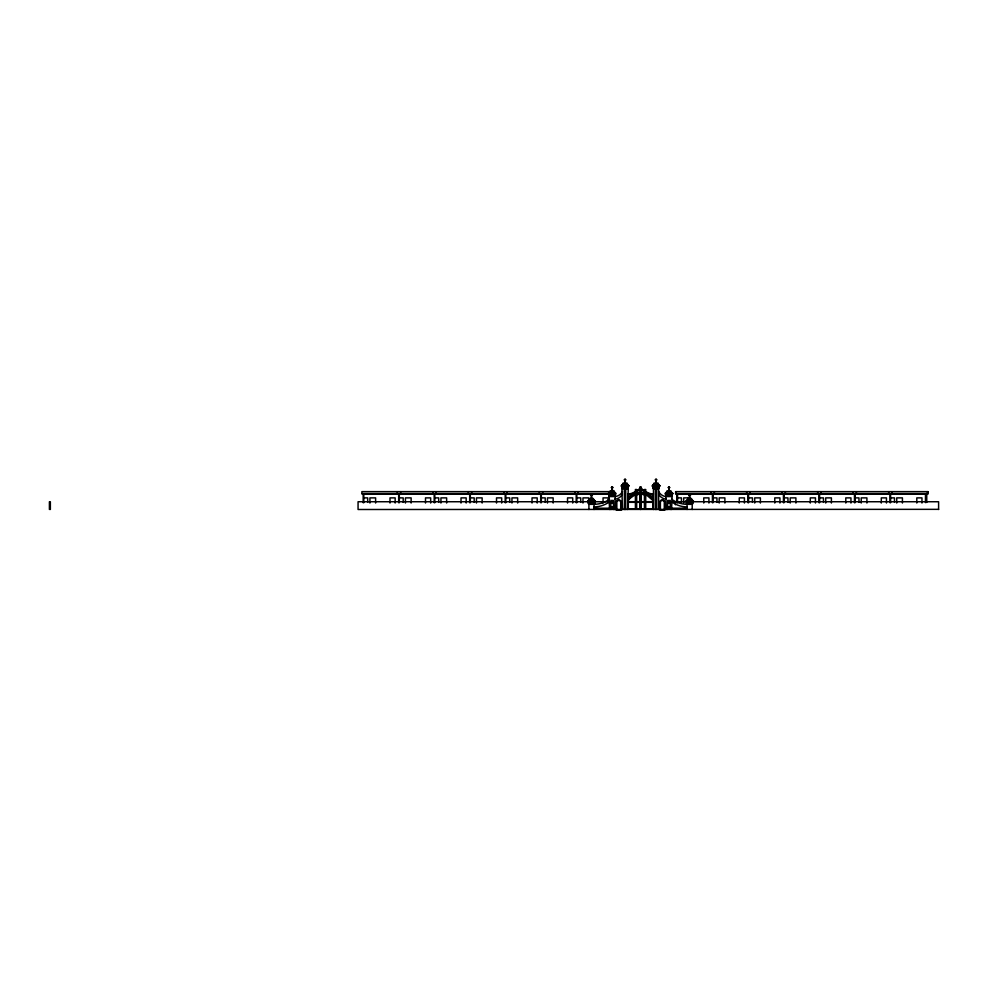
<?xml version="1.0" encoding="UTF-8"?>
<svg xmlns="http://www.w3.org/2000/svg" width="988" height="988" viewBox="0 0 988 988"><rect width="100%" height="100%" fill="white"/><g stroke="black" fill="none" stroke-linecap="round" stroke-linejoin="round"><path stroke-width="1.48" d="M636.68 492.567L637.124 490.752A3.952 3.952 0 0 0 639.779 489.282L639.915 492.11L636.68 492.567L636.68 490.777M627.639 500.138C633.419 491.246 647.696 491.246 653.463 500.138M588.268 501.101L588.91 499.805L594.072 499.805L594.714 501.101M594.714 503.682L594.072 504.325L588.91 504.325L588.268 503.04L594.714 503.04L594.714 503.682L588.268 503.682M608.917 493.358L609.571 492.061L614.734 492.061L615.376 493.358M621.835 485.602L622.477 484.318L627.639 484.318L628.294 485.602M609.571 509.499L608.917 495.297L615.376 495.297L614.734 509.499M627.639 509.499L628.294 487.541L621.835 487.541L622.477 509.499M652.821 485.602L653.463 484.318L658.638 484.318L659.28 485.602M658.638 488.838L659.28 487.541L652.821 487.541L653.463 488.838L658.638 488.838L658.638 509.499M665.739 493.358L666.381 492.061L671.544 492.061L672.186 493.358M671.544 509.499L672.186 495.297L665.739 495.297L666.381 509.499M686.388 501.101L687.043 499.805L692.205 499.805L692.847 501.101M692.205 504.325L692.847 503.04L686.388 503.04L687.043 504.325L692.205 504.325L692.205 509.499M624.749 479.155L625.367 479.155M655.736 479.155L656.365 479.155M624.749 479.476L625.367 479.476M655.736 479.476L656.365 479.476M624.095 479.798L626.034 479.798M655.081 479.798L657.02 479.798M624.749 481.094L625.367 481.094M655.736 481.094L656.365 481.094M624.749 481.736L625.367 481.736M655.736 481.736L656.365 481.736M624.749 482.379L625.367 482.379M655.736 482.379L656.365 482.379M621.835 484.96L628.294 484.96M652.821 484.96L659.28 484.96M611.831 486.899L612.461 486.899M639.928 486.899L641.175 486.899M668.654 486.899L669.271 486.899M611.831 487.22L612.461 487.22M668.654 487.22L669.271 487.22M611.177 487.541L613.116 487.541M667.987 487.541L669.926 487.541M621.835 488.196L628.294 488.196M652.821 488.196L659.28 488.196M611.831 488.838L612.461 488.838M622.477 488.838L627.639 488.838M668.654 488.838L669.271 488.838M611.831 489.48L612.461 489.48M635.408 489.48L636.655 489.48M644.448 489.48L645.695 489.48M668.654 489.48L669.271 489.48M611.831 490.122L612.461 490.122M668.654 490.122L669.271 490.122M611.597 491.629L361.867 491.629L361.867 494L616.018 494L616.018 493.358L608.275 493.358L608.275 494M608.917 492.703L615.376 492.703M665.739 492.703L672.186 492.703M362.51 493.568L610.004 493.568M676.274 493.568L926.756 493.568M591.182 494.642L591.8 494.642M689.303 494.642L689.933 494.642M591.182 494.963L591.8 494.963M689.303 494.963L689.933 494.963M590.528 495.297L592.454 495.297M688.648 495.297L690.587 495.297M608.917 495.939L615.376 495.939M665.739 495.939L672.186 495.939M591.182 496.581L591.8 496.581M609.571 496.581L614.734 496.581A9.04 9.04 0 0 0 622.477 491.419M671.544 496.581L666.381 496.581A9.04 9.04 0 0 1 658.638 491.419M689.303 496.581L689.933 496.581M591.182 497.223L591.8 497.223M689.303 497.223L689.933 497.223M363.806 497.878L367.672 497.878L367.672 502.398M399.313 497.878L403.19 497.878L403.19 502.398M434.819 497.878L438.697 497.878L438.697 502.398M470.325 497.878L474.203 497.878L474.203 502.398M505.831 497.878L509.709 497.878L509.709 502.398M541.338 497.878L545.215 497.878L545.215 502.398M576.844 497.878L580.722 497.878L580.722 502.398M591.182 497.878L591.8 497.878M677.558 497.878L681.436 497.878L681.436 502.398M689.933 497.878L683.684 497.878L683.684 503.04M713.064 497.878L716.942 497.878L716.942 502.398M748.571 497.878L752.448 497.878L752.448 502.398M784.089 497.878L787.955 497.878L787.955 502.398M819.595 497.878L823.461 497.878L823.461 502.398M855.102 497.878L858.967 497.878L858.967 502.398M890.608 497.878L894.486 497.878L894.486 502.398M588.268 500.459L594.714 500.459M686.388 500.459L692.847 500.459M628.294 501.682L635.395 501.682M636.68 501.682L639.915 501.682M641.2 501.682L644.423 501.682M645.72 501.682L652.821 501.682M610.572 501.743L358.064 501.743L358.064 509.499L938.6 509.339M610.856 501.743L613.437 501.743M667.666 501.743L670.247 501.743M672.853 501.743L938.6 501.743L938.6 509.499M628.294 502.324L635.395 502.324M636.68 502.324L639.915 502.324M641.2 502.324L644.423 502.324M645.72 502.324L652.821 502.324M610.856 502.954L613.437 502.954M667.666 502.954L670.247 502.954M686.388 503.682L692.847 503.682M610.856 506.906L613.437 506.906M667.666 506.906L670.247 506.906M594.072 508.203L609.571 508.203M610.856 508.203L613.437 508.203M614.734 508.203L616.191 508.203L616.277 501.719A2.594 2.594 0 0 1 621.267 501.719L621.353 508.203L622.477 508.203M658.638 508.203L659.762 508.203L659.836 501.719A2.594 2.594 0 0 1 664.838 501.719L664.924 508.203L666.381 508.203M667.666 508.203L670.247 508.203M671.544 508.203L687.043 508.203M927.411 491.629L927.411 494M926.756 494L926.756 502.447M926.114 494L926.114 502.447M925.472 494L925.472 502.608M921.965 503.04L921.965 497.878L916.802 497.878L916.802 503.04M902.427 503.04L902.427 497.878L896.734 497.878L896.734 503.04M891.892 491.629L891.892 494M890.608 494L890.608 502.719M889.966 494L889.966 502.719M888.669 491.629L888.669 494M886.458 503.04L886.458 497.878L881.296 497.878L881.296 503.04M866.908 503.04L866.908 497.878L861.227 497.878L861.227 503.04M856.386 491.629L856.386 494M855.102 494L855.102 502.719M854.459 494L854.459 502.719M853.163 491.629L853.163 494M850.952 503.04L850.952 497.878L845.79 497.878L845.79 503.04M831.402 503.04L831.402 497.878L825.721 497.878L825.721 503.04M820.88 491.629L820.88 494M819.595 494L819.595 502.719M818.941 494L818.941 502.719M817.656 491.629L817.656 494M815.446 503.04L815.446 497.878L810.284 497.878L810.284 503.04M795.896 503.04L795.896 497.878L790.215 497.878L790.215 503.04M785.374 491.629L785.374 494M784.089 494L784.089 502.719M783.435 494L783.435 502.719M782.15 491.629L782.15 494M779.94 503.04L779.94 497.878L774.777 497.878L774.777 503.04M760.39 503.04L760.39 497.878L754.709 497.878L754.709 503.04M749.867 491.629L749.867 494M748.571 494L748.571 502.719M747.928 494L747.928 502.719M746.644 491.629L746.644 494M744.433 503.04L744.433 497.878L739.259 497.878L739.259 503.04M724.883 503.04L724.883 497.878L719.202 497.878L719.202 503.04M714.361 491.629L714.361 494M713.064 494L713.064 502.719M712.422 494L712.422 502.719M711.138 491.629L711.138 494M708.927 503.04L708.927 497.878L703.752 497.878L703.752 503.04M693.49 501.743L693.49 501.101L685.746 501.101L685.746 501.743M692.205 501.743L692.205 503.04M691.563 499.805L691.563 498.52L687.685 498.52L687.685 499.805M687.043 501.743L687.043 503.04M687.043 509.499L687.043 504.325A26.466 26.466 0 0 1 671.544 499.162M677.558 494L677.558 502.719M676.916 494L676.916 502.719M676.274 491.629L676.274 494M675.434 501.743L675.434 504.782M671.544 494L671.544 495.297M670.901 492.061L670.901 490.777L667.024 490.777L667.024 492.061M670.247 509.499L670.247 500.459L667.666 500.459L667.666 509.499M666.381 494L666.381 495.297M664.924 509.499L664.924 510.141L659.762 510.141L659.762 509.499M664.282 509.499L664.282 502.398A1.939 1.939 0 0 0 662.343 500.459A1.939 1.939 0 0 0 660.404 502.398L660.404 509.499M658.638 486.257L658.638 487.541M657.983 484.318L657.983 483.021L654.118 483.021L654.118 484.318M656.699 488.838L656.699 509.499M655.402 488.838L655.402 509.499M653.463 484.318L653.463 509.499M645.72 494.976L645.72 508.845M644.423 494.556L644.423 508.845M640.557 493.358L640.557 509.499M636.68 494.556L636.68 508.845M635.395 494.976L635.395 508.845M627.639 484.318L627.639 487.541M626.997 484.318L626.997 483.021L623.119 483.021L623.119 484.318M625.713 488.838L625.713 509.499M624.416 488.838L624.416 509.499M622.477 486.257L622.477 487.541M621.353 509.499L621.353 510.141L616.191 510.141L616.191 509.499M620.711 509.499L620.711 502.398A1.939 1.939 0 0 0 618.772 500.459A1.939 1.939 0 0 0 616.833 502.398L616.833 509.499M614.734 494L614.734 495.297M614.091 492.061L614.091 490.777L610.214 490.777L610.214 492.061M613.437 509.499L613.437 500.459L610.856 500.459L610.856 509.499M609.571 494L609.571 495.297M608.213 500.459L608.213 497.878L603.051 497.878L603.051 503.04M595.369 501.743L595.369 501.101L587.613 501.101L587.613 501.743M594.072 501.743L594.072 503.04M594.072 509.499L594.072 504.325A26.466 26.466 0 0 0 609.571 499.162M593.43 499.805L593.43 498.52L589.552 498.52L589.552 499.805M588.91 501.743L588.91 503.04M588.91 504.325L588.91 509.499M588.663 500.459L588.663 497.878L582.982 497.878L582.982 503.04M578.141 491.629L578.141 494M576.844 494L576.844 502.719M576.202 494L576.202 502.719M574.917 491.629L574.917 494M572.707 503.04L572.707 497.878L567.532 497.878L567.532 503.04M553.157 503.04L553.157 497.878L547.463 497.878L547.463 503.04M542.634 491.629L542.634 494M541.338 494L541.338 502.719M540.695 494L540.695 502.719M539.399 491.629L539.399 494M537.2 503.04L537.2 497.878L532.026 497.878L532.026 503.04M517.65 503.04L517.65 497.878L511.957 497.878L511.957 503.04M507.128 491.629L507.128 494M505.831 494L505.831 502.719M505.189 494L505.189 502.719M503.892 491.629L503.892 494M501.682 503.04L501.682 497.878L496.519 497.878L496.519 503.04M482.144 503.04L482.144 497.878L476.451 497.878L476.451 503.04M471.622 491.629L471.622 494M470.325 494L470.325 502.719M469.683 494L469.683 502.719M468.386 491.629L468.386 494M466.175 503.04L466.175 497.878L461.013 497.878L461.013 503.04M446.638 503.04L446.638 497.878L440.944 497.878L440.944 503.04M436.116 491.629L436.116 494M434.819 494L434.819 502.719M434.177 494L434.177 502.719M432.88 491.629L432.88 494M430.669 503.04L430.669 497.878L425.507 497.878L425.507 503.04M411.132 503.04L411.132 497.878L405.438 497.878L405.438 503.04M400.597 491.629L400.597 494M399.313 494L399.313 502.719M398.67 494L398.67 502.719M397.374 491.629L397.374 494M395.163 503.04L395.163 497.878L390.001 497.878L390.001 503.04M375.613 503.04L375.613 497.878L369.932 497.878L369.932 503.04M363.806 494L363.806 502.719M363.164 494L363.164 502.719M50.363 501.743L50.363 509.499M49.4 501.743L49.4 509.499M627.639 499.162A16.141 16.141 0 0 1 633.333 494.408L635.642 493.469A16.141 16.141 0 0 1 645.46 493.469L647.77 494.408A16.141 16.141 0 0 1 653.463 499.162M653.463 494A13.239 13.239 0 0 1 645.72 491.419L645.72 490.122L644.423 490.122A3.619 3.619 0 0 1 641.2 487.553L639.915 487.541A3.31 3.31 0 0 1 639.483 488.566L639.273 488.875A3.31 3.31 0 0 1 636.68 490.122L635.395 490.122L635.395 491.419A13.239 13.239 0 0 1 627.639 494M687.043 506.906A26.466 26.466 0 0 1 671.544 501.743M666.381 499.162A9.04 9.04 0 0 1 658.638 494M622.477 494A9.04 9.04 0 0 1 614.734 499.162M609.571 501.743A26.466 26.466 0 0 1 594.072 506.906M628.837 496.828L628.294 497.446L628.294 494.63A13.881 13.881 0 0 0 635.173 492.357L628.837 496.828M630.196 498.224L628.294 500.385L628.294 508.845L639.915 508.845L639.915 494.049L633.913 495.568L630.196 498.224M628.936 485.602L621.193 485.602L621.193 486.257L628.936 486.257L628.936 485.602M659.922 485.602L652.179 485.602L652.179 486.257L659.922 486.257L659.922 485.602M644.423 490.777L644.386 490.777A3.866 3.866 0 0 1 641.2 489.097L641.2 492.11L644.423 492.567L644.423 490.777M928.053 491.629L675.619 491.629L675.619 494L928.053 494L928.053 491.629M672.84 493.358L665.085 493.358L665.085 494L672.84 494L672.84 493.358M652.821 508.845L641.2 508.845L641.2 494.049L647.189 495.568L652.821 500.385L652.821 508.845M648.066 493.839L645.72 492.209A12.968 12.968 0 0 0 652.821 494.63L652.821 497.446L648.066 493.839"/></g></svg>
